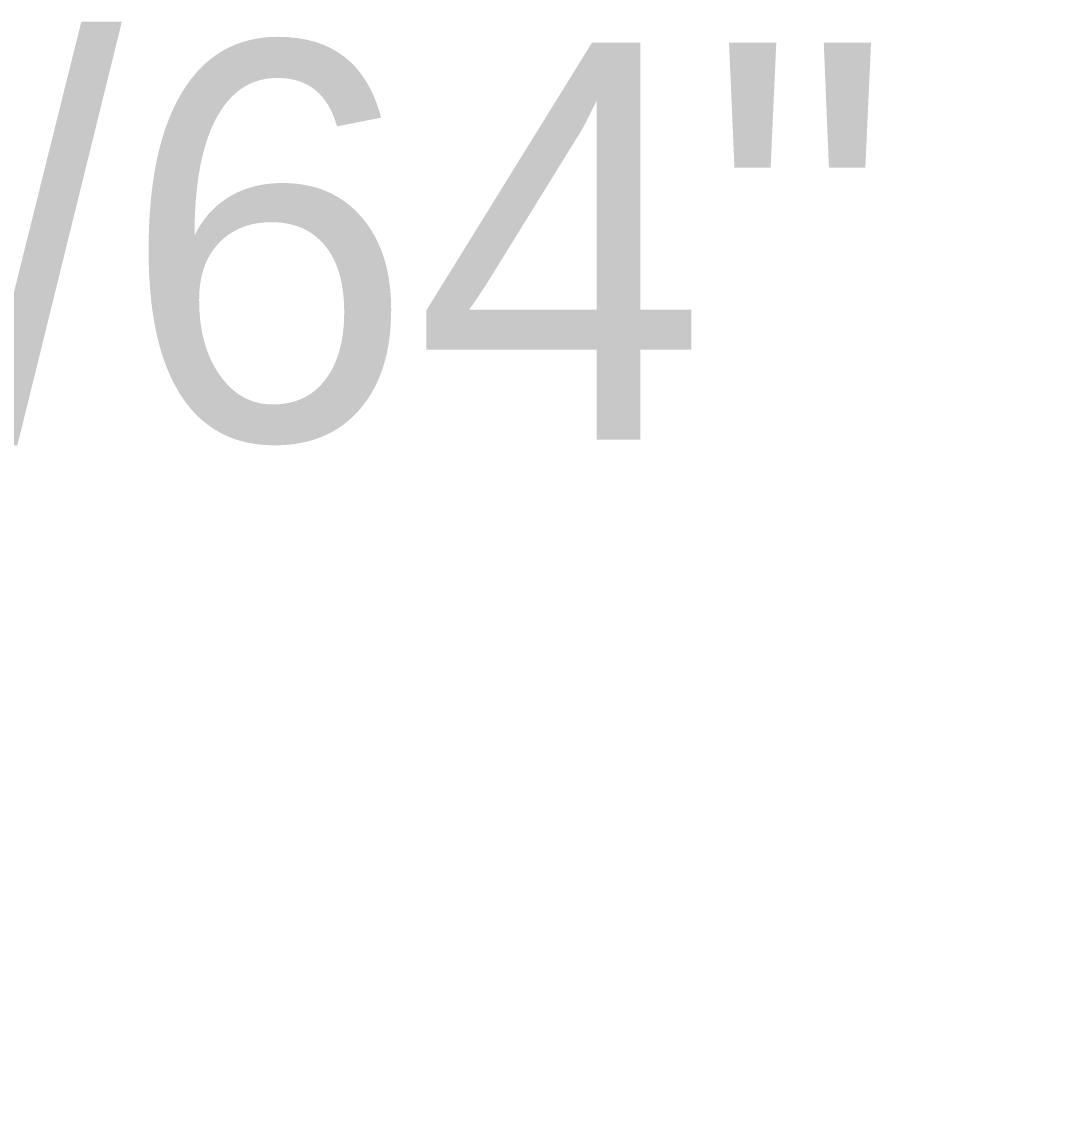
# Model space of a CAD drawing. Header units: inches. Extents: x 0.2 to 10.8, y 0.2 to 8.2.
# Drawn here: x 8.9692 to 9.2943, y 5.0918 to 5.4318 of the extents above; entities that cross this region are included whole.
import ezdxf

# ---------------------------------------------------------------- set-up
doc = ezdxf.new("R2010")
doc.units = ezdxf.units.IN
doc.header["$MEASUREMENT"] = 0
doc.linetypes.add('SLD-Solid', pattern=[0])
doc.styles.add('SLDTEXTSTYLE0', font='ARIAL.TTF', dxfattribs={"width": 0.948})
doc.dimstyles.new('SLDDIMSTYLE1', dxfattribs={"dimtxt": 0.125, "dimasz": 0.13, "dimexe": 0, "dimexo": 0.0625, "dimgap": 0.03125, "dimtad": 0, "dimtih": 1, "dimtoh": 1, "dimdec": 3, "dimlfac": 0.333333, "dimrnd": 1e-09, "dimzin": 12, "dimdsep": 46, "dimlunit": 5, "dimtxsty": 'SLDTEXTSTYLE0', "dimsah": 1, "dimcen": 0.09, "dimadec": 0, "dimazin": 0, "dimtfac": 1, "dimtdec": 3, "dimtofl": 0, "dimtmove": 0, "dimatfit": 3, "dimfxl": 0, "dimfrac": 2, "dimtolj": 1, "dimtzin": 12, "dimarcsym": 0})

# ---------------------------------------------------------------- blocks, each defined once
blk = doc.blocks.new('*D8')
at = {"color": 7, "linetype": 'SLD-Solid', "lineweight": 0}
for p, q in [((8.34438, 5.21678), (8.34438, 5.40987)), ((8.48501, 5.21678), (8.48501, 5.40987)), ((8.34438, 5.35987), (8.09438, 5.35987)), ((8.48501, 5.35987), (8.80023, 5.35987))]:
    blk.add_line(p, q, dxfattribs=at)
for points in [[(8.34438, 5.35987), (8.21438, 5.37987), (8.21438, 5.33987)], [(8.48501, 5.35987), (8.61501, 5.33987), (8.61501, 5.37987)]]:
    blk.add_solid(points, dxfattribs=at)
at = {"color": 7, "linetype": 'SLD-Solid', "lineweight": 0, "insert": (8.86273, 5.42514), "char_height": 0.125, "attachment_point": 1, "style": 'SLDTEXTSTYLE0'}
blk.add_mtext('3/64"', dxfattribs=at)

msp = doc.modelspace()

# ---------------------------------------------------------------- dimensions: what is measured, and where the dimension line sits
at = {"color": 7, "linetype": 'SLD-Solid', "lineweight": 0}
dim = msp.add_linear_dim(base=(8.34438, 5.35987), p1=(8.48501, 5.09178), p2=(8.34438, 5.09178), dimstyle='SLDDIMSTYLE1', dxfattribs=at)
dim.commit()
dim.dimension.update_dxf_attribs({"geometry": '*D8', "text_midpoint": (9.06029, 5.35987), "dimtype": 160})

doc.saveas('drawing.dxf')
